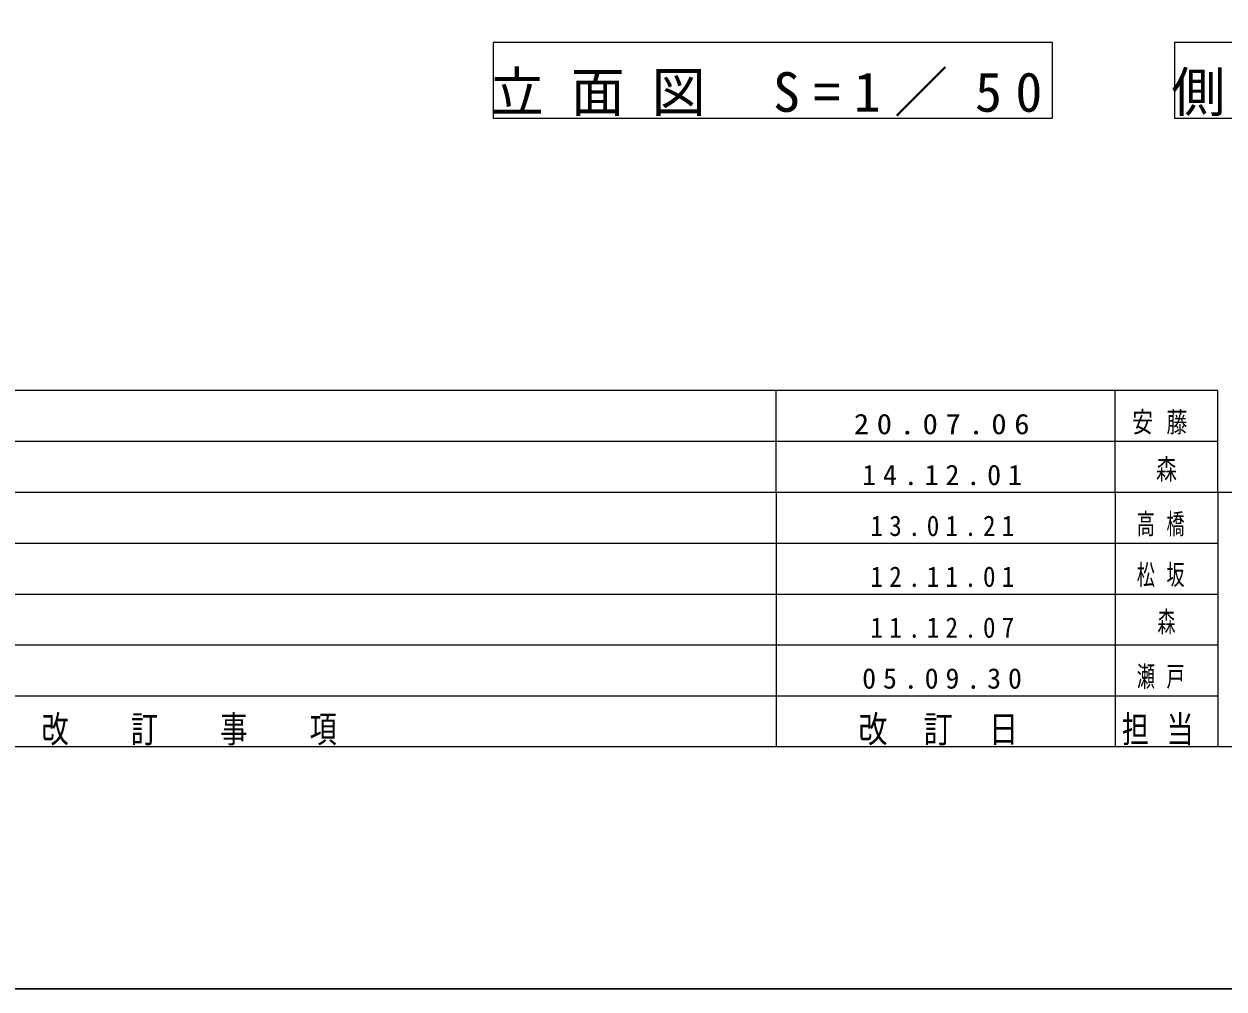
# Model space of a CAD drawing. Units: millimetres on the paper. Extents: x 6 to 426, y -5 to 292.
# Drawn here: x 66.4 to 165.5, y -5 to 74.7 of the extents above; entities that cross this region are included whole.
import ezdxf
from ezdxf.enums import TextEntityAlignment as Align

# ---------------------------------------------------------------- set-up
doc = ezdxf.new("R2010")
doc.units = ezdxf.units.MM
for name, color, linetype, lineweight in [('0_2', 7, 'Continuous', 13), ('2D', 7, 'Continuous', 13), ('AM_5', 7, 'Continuous', 13), ('FMT', 57, 'Continuous', 13), ('TEXT', 2, 'Continuous', 25)]:
    doc.layers.add(name, color=color, linetype=linetype, lineweight=lineweight)
doc.layers.add('FMT-TXT', color=2, linetype='Continuous')
doc.styles.add('ＭＳ ゴシック', font='')
doc.styles.get('ＭＳ ゴシック').set_extended_font_data('MS Gothic')

msp = doc.modelspace()

# ---------------------------------------------------------------- linework, layer by layer
at = {"layer": '0_2'}
for p, q in [((105.128, 73.119), (105.128, 66.879)), ((151.349, 73.119), (105.128, 73.119)), ((151.349, 66.879), (151.349, 73.119)), ((161.416, 73.119), (161.416, 66.879)), ((207.637, 73.119), (161.416, 73.119)), ((105.128, 66.879), (151.349, 66.879)), ((161.416, 66.879), (207.637, 66.879))]:
    msp.add_line(p, q, dxfattribs=at)
at = {"layer": '0_2', "color": 57}
msp.add_line((28, 36), (403, 36), dxfattribs=at)
at = {"layer": '0_2', "color": 20, "lineweight": 25}
for p, q in [((128.5, 36), (128.5, 15)), ((156.5, 36), (156.5, 15)), ((28, 31.8), (165, 31.8)), ((28, 27.6), (165, 27.6)), ((28, 23.4), (165, 23.4)), ((28, 19.2), (165, 19.2))]:
    msp.add_line(p, q, dxfattribs=at)
at = {"layer": '0_2', "color": 4, "lineweight": 25}
msp.add_line((165, 36), (165, 15), dxfattribs=at)
at = {"layer": '0_2', "color": 57}
msp.add_lwpolyline([(28, 15), (28, 272), (403, 272), (403, 15)], close=True, dxfattribs=at)
at = {"layer": '2D'}
for p, q in [((425.5, -5), (5.5, -5)), ((5.5, -5), (425.5, -5)), ((425.5, -5), (5.5, -5))]:
    msp.add_line(p, q, dxfattribs=at)
at = {"layer": 'AM_5', "color": 20, "lineweight": 25}
for p, q in [((165, 44.4), (28, 44.4)), ((128.5, 36), (128.5, 44.4)), ((156.5, 36), (156.5, 44.4)), ((165, 36), (165, 44.4)), ((165, 40.2), (28, 40.2))]:
    msp.add_line(p, q, dxfattribs=at)
at = {"layer": 'FMT'}
msp.add_lwpolyline([(28, 15), (28, 272), (403, 272), (403, 15)], close=True, dxfattribs=at)

# ---------------------------------------------------------------- texts
at = {"layer": '0_2', "color": 2, "char_height": 2.199, "attachment_point": 8, "style": 'ＭＳ ゴシック'}
for s, insert in [('\\T1.64;\\W0.75;改\u3000訂\u3000事\u3000項', (80.75, 15.1)), ('\\T1.5;\\W0.8;改\\~訂\\~日', (142.5, 15.1)), ('\\T1.64;\\W0.75;担当', (160.75, 15.1))]:
    msp.add_mtext(s, dxfattribs=dict(at, insert=insert))
at = {"layer": 'FMT-TXT', "style": 'ＭＳ ゴシック', "width": 0.65}
msp.add_text('森', height=1.686, dxfattribs=at).set_placement((160.75, 23.967), align=Align.BOTTOM_CENTER)
at = {"layer": 'FMT-TXT', "char_height": 1.686, "attachment_point": 8, "style": 'ＭＳ ゴシック'}
for s, insert in [('\\T1.5;\\W0.9;13.01.21', (142.5, 32.367)), ('\\T1.64;\\W0.65;高橋', (160.75, 32.367)), ('\\T1.5;\\W0.9;12.11.01', (142.5, 28.167)), ('\\T1.64;\\W0.65;松坂', (160.75, 28.167)), ('\\T1.5;\\W0.9;11.12.07', (142.5, 23.967)), ('\\T1.64;\\W0.65;瀬戸', (160.75, 19.767)), ('\\T1.5;05.09.30', (142.5, 19.767))]:
    msp.add_mtext(s, dxfattribs=dict(at, insert=insert))
at = {"layer": 'TEXT', "style": 'ＭＳ ゴシック', "width": 0.75}
msp.add_text('森', height=1.686, dxfattribs=at).set_placement((160.75, 36.567), align=Align.BOTTOM_CENTER)
at = {"layer": 'TEXT', "attachment_point": 8, "style": 'ＭＳ ゴシック'}
for s, insert, char_height in [('\\T1.5;立面図\\~S=1／50', (128.238, 67.028), 3.267), ('\\T1.5;側面図\\~S=1／50', (184.527, 67.028), 3.267), ('\\T1.64;\\W0.75;安藤', (160.75, 40.767), 1.686), ('\\T1.5;\\W1.1;20.07.06', (142.5, 40.767), 1.686), ('\\T1.5;14.12.01', (142.5, 36.567), 1.686)]:
    msp.add_mtext(s, dxfattribs=dict(at, insert=insert, char_height=char_height))

doc.saveas('drawing.dxf')
